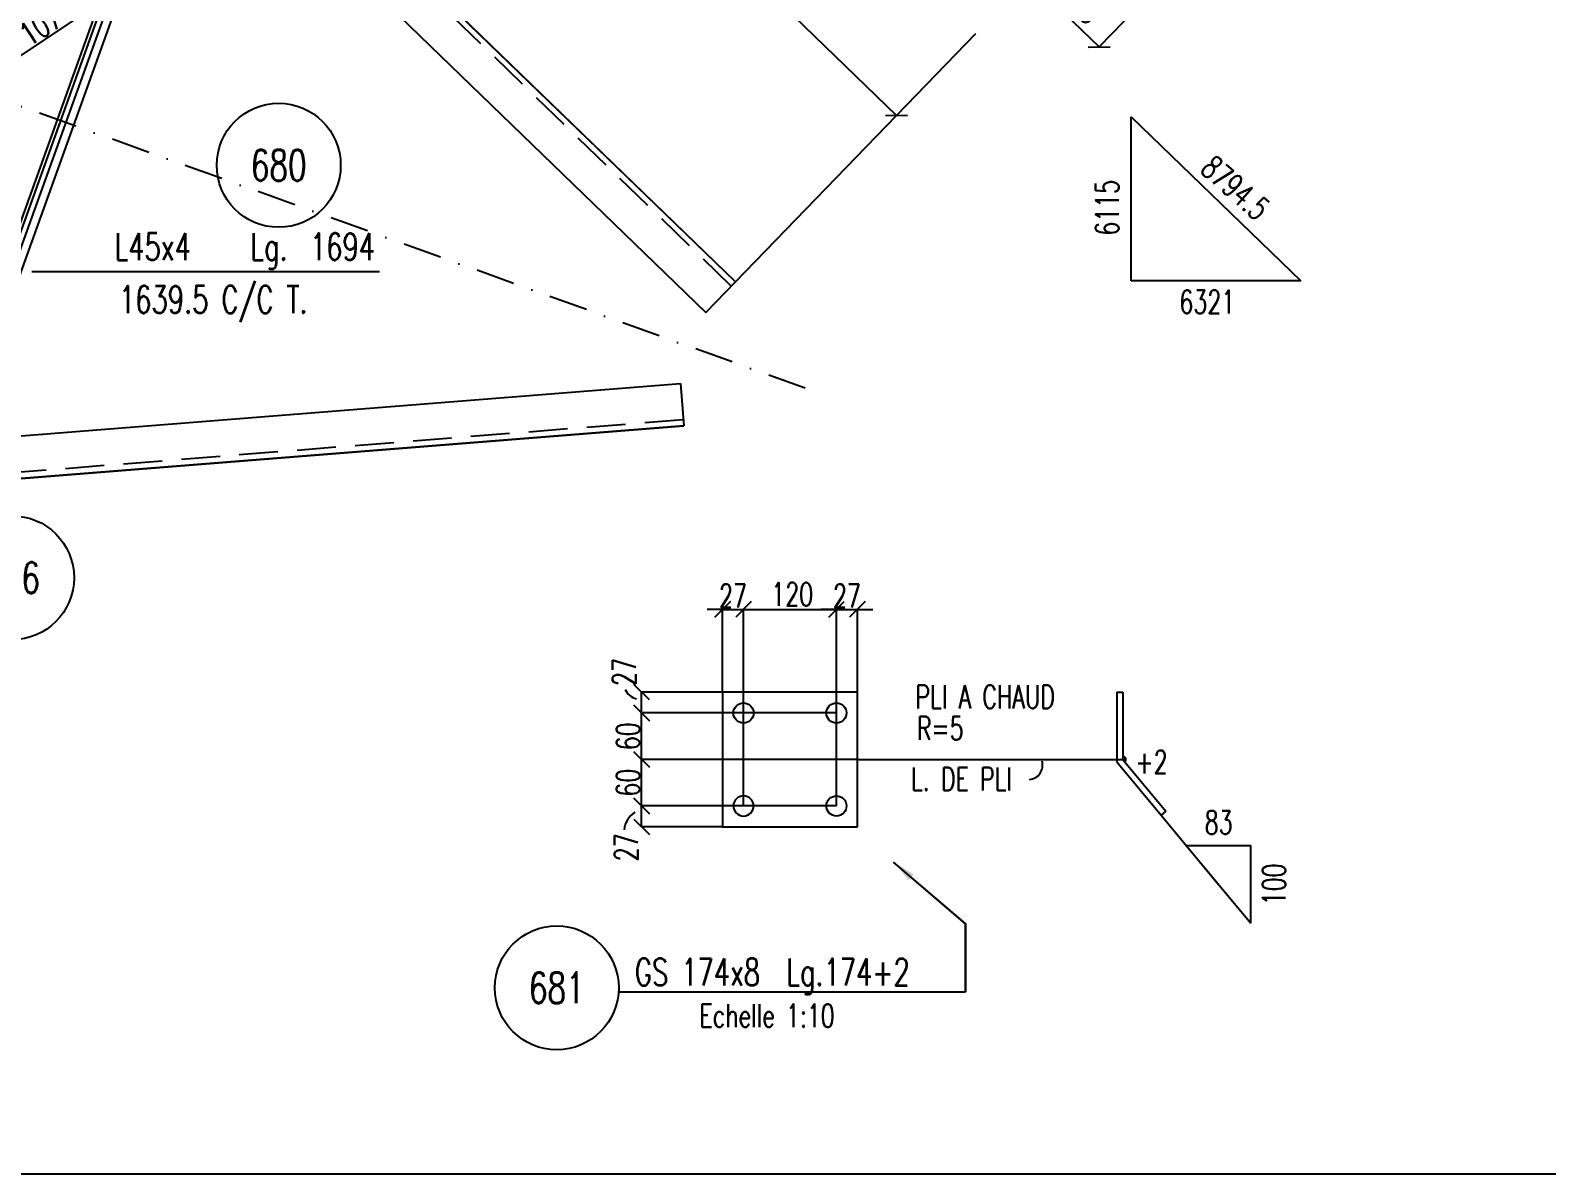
# Model space of a CAD drawing. Extents: x 650600 to 666820, y -4460 to 7020.
# Drawn here: x 656502 to 660417, y -4460 to -1508 of the extents above; entities that cross this region are included whole.
import ezdxf
from ezdxf.enums import TextEntityAlignment as Align

# ---------------------------------------------------------------- set-up
doc = ezdxf.new("R2010")
doc.units = 0
doc.header["$LTSCALE"] = 200
doc.header["$MEASUREMENT"] = 0
doc.linetypes.add('DASHDOT', pattern=[1, 0.5, -0.25, 0, -0.25])
doc.linetypes.add('DASHED', pattern=[0.75, 0.5, -0.25])
doc.layers.get('0').update_dxf_attribs({"linetype": 'CONTINUOUS'})
for name, color, linetype in [('ASSI', 6, 'CONTINUOUS'), ('BOLLINI_1', 7, 'CONTINUOUS'), ('FORI', 2, 'CONTINUOUS'), ('LINEA_ANG', 2, 'CONTINUOUS'), ('LINEE_PIASTRE', 2, 'CONTINUOUS'), ('LS', 7, 'CONTINUOUS'), ('MZ', 6, 'DASHDOT'), ('PIASTRE', 5, 'CONTINUOUS'), ('PIEGA', 4, 'CONTINUOUS'), ('PIEGA_C_3969_50', 7, 'CONTINUOUS'), ('QT_MPR', 7, 'CONTINUOUS'), ('TRAT-Y', 7, 'DASHED')]:
    doc.layers.add(name, color=color, linetype=linetype)
doc.styles.add('QUOTE', font='ROMANS8.SHX', dxfattribs={"width": 0.7})
doc.styles.add('RQL', font='ROMANS8.SHX', dxfattribs={"width": 0.7})
doc.styles.add('RS', font='ROMANS8.shx', dxfattribs={"width": 0.7})
doc.styles.get("Standard").update_dxf_attribs({"font": 'ROMANS8.SHX', "width": 0.7})
doc.dimstyles.new('TRATTO', dxfattribs={"dimscale": 0, "dimtxt": 60, "dimasz": 40, "dimexe": 0, "dimexo": 0, "dimgap": 5, "dimtad": 1, "dimrnd": 0.5, "dimdsep": 46, "dimtxsty": 'RS', "dimblk1": 'OBLIQUE', "dimblk2": 'OBLIQUE', "dimsah": 1, "dimcen": 0.09, "dimclrd": 2, "dimclre": 2, "dimclrt": 7, "dimadec": 0, "dimazin": 0, "dimtfac": 1, "dimtix": 1, "dimtmove": 2, "dimatfit": 3, "dimfxl": 1, "dimtolj": 1, "dimtzin": 0, "dimarcsym": 0})

# ---------------------------------------------------------------- blocks, each defined once
blk = doc.blocks.new('ASSE98')
blk.add_line((0, 0), (1, 0))
at = {"color": 7, "style": 'QUOTE', "width": 0.5, "flags": 1}
for tag, p in [('TI', (1.38308, 6.82731)), ('DI_S', (1.38308, 6.42178)), ('D_S', (1.38308, 6.02092)), ('E_S', (1.38308, 5.68065)), ('NFORI', (1.36454, 5.29792)), ('ALAR', (1.36349, 4.93246)), ('FAM', (1.3775, 4.54645)), ('ALA', (1.38308, 4.19257)), ('DISP2', (1.38308, 3.84971)), ('DISP1', (1.38308, 3.50686)), ('PINZAF', (1.38308, 3.164)), ('PINZAI', (1.38308, 2.82114)), ('TRP', (1.38308, 2.47829)), ('NP', (1.38308, 2.13543)), ('SV', (1.38308, 1.79257)), ('PESO', (1.38308, 1.44971)), ('QUA', (1.38308, 1.10686)), ('LUN', (1.38308, 0.764)), ('PROF', (1.38308, 0.42114)), ('POS', (1.38308, 0.07829))]:
    blk.add_attdef(tag, p, '', height=0.2, dxfattribs=at)
at = {"color": 7, "flags": 1}
for tag, p in [('LAV1', (3.07431, 6.82847)), ('LAV2', (3.07431, 6.49513)), ('LAV3', (3.07431, 6.1618)), ('LAV4', (3.07431, 5.82847)), ('LAV5', (3.07431, 5.49513)), ('LAV6', (3.07431, 5.1618)), ('LAV7', (3.07431, 4.82847)), ('LAV8', (3.07431, 4.49513)), ('LAV9', (3.07431, 4.1618)), ('LAV10', (3.07431, 3.82847))]:
    blk.add_attdef(tag, p, '', height=0.2, dxfattribs=at)
blk = doc.blocks.new('_OBLIQUE')
at = {"color": 0, "linetype": 'ByBlock'}
blk.add_line((-0.5, -0.5), (0.5, 0.5), dxfattribs=at)
blk = doc.blocks.new('*D117')
at = {"layer": 'QT_MPR', "color": 2, "lineweight": -2, "transparency": 16777216}
for p, q in [((659780.9, -611.3), (659060, -1356.4)), ((659982.4, -806.3), (659261.6, -1551.4)), ((659060, -1356.4), (659261.6, -1551.4))]:
    blk.add_line(p, q, dxfattribs=at)
at = {"layer": 'QT_MPR', "color": 2, "lineweight": -2, "transparency": 16777216, "xscale": 40, "yscale": 40, "zscale": 40}
for p, rotation in [((659060, -1356.4), 135.948976031042), ((659261.6, -1551.4), 315.948976031042)]:
    blk.add_blockref('_OBLIQUE', p, dxfattribs=dict(at, rotation=rotation))
at = {"layer": 'QT_MPR', "color": 7, "transparency": 16777216, "insert": (659195.1, -1419.8), "char_height": 60, "attachment_point": 5, "rotation": 315.949, "style": 'RS'}
blk.add_mtext('\\A1;280.5', dxfattribs=at)
blk = doc.blocks.new('*D130')
at = {"layer": 'QT_MPR', "color": 2, "lineweight": -2, "transparency": 16777216}
for p, q in [((656939.8, -902.9), (657397, -430.2)), ((657397, -430.2), (658738.6, -1728)), ((658323, -2157.6), (658738.6, -1728))]:
    blk.add_line(p, q, dxfattribs=at)
at = {"layer": 'QT_MPR', "color": 2, "lineweight": -2, "transparency": 16777216, "xscale": 40, "yscale": 40, "zscale": 40}
for p, rotation in [((657397, -430.2), 135.948976031042), ((658738.6, -1728), 315.948976031042)]:
    blk.add_blockref('_OBLIQUE', p, dxfattribs=dict(at, rotation=rotation))
at = {"layer": 'QT_MPR', "color": 7, "transparency": 16777216, "insert": (658092.1, -1054), "char_height": 60, "attachment_point": 5, "rotation": 315.949, "style": 'RS'}
blk.add_mtext('\\A1;1866.5', dxfattribs=at)
blk = doc.blocks.new('*D165')
at = {"layer": 'QT_MPR', "color": 2, "lineweight": -2, "transparency": 16777216}
for p, q in [((656798.4, -905.2), (657007.8, -1218.8)), ((657007.8, -1218.8), (656117.2, -1813.6)), ((655907.8, -1500), (656117.2, -1813.6))]:
    blk.add_line(p, q, dxfattribs=at)
at = {"layer": 'QT_MPR', "color": 2, "lineweight": -2, "transparency": 16777216, "xscale": 40, "yscale": 40, "zscale": 40}
for p, rotation in [((657007.8, -1218.8), 33.73839350001909), ((656117.2, -1813.6), 213.7383935000191)]:
    blk.add_blockref('_OBLIQUE', p, dxfattribs=dict(at, rotation=rotation))
at = {"layer": 'QT_MPR', "color": 7, "transparency": 16777216, "insert": (656543.1, -1487.1), "char_height": 60, "attachment_point": 5, "rotation": 33.7384, "style": 'RS'}
blk.add_mtext('\\A1;1071', dxfattribs=at)
blk = doc.blocks.new('xxx')
blk.add_circle((0, 0), 8)
at = {"color": 3, "style": 'RQL', "width": 0.7}
blk.add_attdef('POS', text='', height=4, dxfattribs=at).set_placement((0, 0), align=Align.MIDDLE)
at = {"color": 3, "style": 'RQL', "width": 0.7, "flags": 1}
blk.add_attdef('POS1', (-0.39, -5.42), '', height=2, dxfattribs=at)
at = {"style": 'RQL', "width": 0.7, "flags": 1}
blk.add_attdef('TIPO', (-0.39, -8.66), '', height=2, dxfattribs=at)
blk = doc.blocks.new('16')
blk.add_circle((0, 0), 1)
blk = doc.blocks.new('MRKR_98')
blk.add_point((0, 0))
at = {"color": 7, "style": 'QUOTE', "width": 0.5, "flags": 1}
for tag, p in [('TI', (3.7, 6.8)), ('NFORI', (3.7, 5.3)), ('AUX2', (3.7, 4.9)), ('FAM', (3.7, 4.5)), ('AUX1', (3.7, 4.2)), ('COMMESSA', (3.7, 3.8)), ('SPESSORE', (3.7, 2.5)), ('SV', (3.7, 1.8)), ('QUA', (3.7, 1.1)), ('DI_S', (3.7, 6.4)), ('D_S', (3.7, 6)), ('E_S', (3.7, 5.7)), ('MD', (3.7, 3.5)), ('MP', (3.7, 3.2)), ('LARGHEZZA', (3.7, 2.8)), ('NP', (3.7, 2.1)), ('PESO', (3.7, 1.4)), ('LUN', (3.7, 0.8)), ('PROF', (3.7, 0.4)), ('POS', (3.7, 0.1))]:
    blk.add_attdef(tag, p, '', height=0.2, dxfattribs=at)
at = {"color": 7, "flags": 1}
for tag, p in [('LAV1', (5.3, 6.9)), ('LAV2', (5.3, 6.5)), ('LAV3', (5.3, 6.2)), ('LAV4', (5.3, 5.9)), ('LAV5', (5.3, 5.5)), ('LAV6', (5.3, 5.2)), ('LAV7', (5.3, 4.9)), ('LAV8', (5.3, 4.5)), ('LAV9', (5.3, 4.2)), ('LAV10', (5.3, 3.9))]:
    blk.add_attdef(tag, p, '', height=0.2, dxfattribs=at)
blk = doc.blocks.new('*D171')
at = {"layer": 'LS', "color": 2, "lineweight": -2, "transparency": 16777216}
for p, q in [((658289.5, -3003.4), (658249.5, -3003.4)), ((658289.5, -3216.9), (658289.5, -3003.4)), ((658289.5, -3003.4), (658343.5, -3003.4)), ((658343.5, -3510.9), (658343.5, -3003.4)), ((658343.5, -3003.4), (658383.5, -3003.4))]:
    blk.add_line(p, q, dxfattribs=at)
at = {"layer": 'LS', "color": 2, "lineweight": -2, "transparency": 16777216, "xscale": 40, "yscale": 40, "zscale": 40}
blk.add_blockref('_OBLIQUE', (658289.5, -3003.4), dxfattribs=at)
at = {"layer": 'LS', "color": 2, "lineweight": -2, "transparency": 16777216, "xscale": 40, "yscale": 40, "zscale": 40, "rotation": 180.0000000000001}
blk.add_blockref('_OBLIQUE', (658343.5, -3003.4), dxfattribs=at)
at = {"layer": 'LS', "color": 7, "transparency": 16777216, "insert": (658316.5, -2968.4), "char_height": 60, "attachment_point": 5, "style": 'RS'}
blk.add_mtext('\\A1;27', dxfattribs=at)
blk = doc.blocks.new('*D172')
at = {"layer": 'LS', "color": 2, "lineweight": -2, "transparency": 16777216}
for p, q in [((658289.5, -3216.9), (658289.5, -3003.4)), ((658289.5, -3003.4), (658583.5, -3003.4)), ((658583.5, -3510.9), (658583.5, -3003.4))]:
    blk.add_line(p, q, dxfattribs=at)
at = {"layer": 'LS', "color": 2, "lineweight": -2, "transparency": 16777216, "xscale": 40, "yscale": 40, "zscale": 40, "rotation": 180.0000000000001}
blk.add_blockref('_OBLIQUE', (658289.5, -3003.4), dxfattribs=at)
at = {"layer": 'LS', "color": 2, "lineweight": -2, "transparency": 16777216, "xscale": 40, "yscale": 40, "zscale": 40}
blk.add_blockref('_OBLIQUE', (658583.5, -3003.4), dxfattribs=at)
at = {"layer": 'LS', "color": 7, "transparency": 16777216, "insert": (658469.3, -2964.4), "char_height": 60, "attachment_point": 5, "style": 'RS'}
blk.add_mtext('\\A1;120', dxfattribs=at)
blk = doc.blocks.new('*D173')
at = {"layer": 'LS', "color": 2, "lineweight": -2, "transparency": 16777216}
for p, q in [((658583.5, -3003.4), (658543.5, -3003.4)), ((658583.5, -3510.9), (658583.5, -3003.4)), ((658583.5, -3003.4), (658637.5, -3003.4)), ((658637.5, -3216.9), (658637.5, -3003.4)), ((658637.5, -3003.4), (658677.5, -3003.4))]:
    blk.add_line(p, q, dxfattribs=at)
at = {"layer": 'LS', "color": 2, "lineweight": -2, "transparency": 16777216, "xscale": 40, "yscale": 40, "zscale": 40}
blk.add_blockref('_OBLIQUE', (658583.5, -3003.4), dxfattribs=at)
at = {"layer": 'LS', "color": 2, "lineweight": -2, "transparency": 16777216, "xscale": 40, "yscale": 40, "zscale": 40, "rotation": 180.0000000000001}
blk.add_blockref('_OBLIQUE', (658637.5, -3003.4), dxfattribs=at)
at = {"layer": 'LS', "color": 7, "transparency": 16777216, "insert": (658610.5, -2968.4), "char_height": 60, "attachment_point": 5, "style": 'RS'}
blk.add_mtext('\\A1;27', dxfattribs=at)
blk = doc.blocks.new('*D174')
at = {"layer": 'LS', "color": 2, "lineweight": -2, "transparency": 16777216}
for p, q in [((658583.5, -3510.9), (658080.5, -3510.9)), ((658080.5, -3564.9), (658080.5, -3510.9)), ((658289.5, -3564.9), (658080.5, -3564.9))]:
    blk.add_line(p, q, dxfattribs=at)
at = {"layer": 'LS', "color": 2, "lineweight": -2, "transparency": 16777216, "xscale": 40, "yscale": 40, "zscale": 40}
for p, rotation in [((658080.5, -3510.9), 90), ((658080.5, -3564.9), 270)]:
    blk.add_blockref('_OBLIQUE', p, dxfattribs=dict(at, rotation=rotation))
at = {"layer": 'LS', "color": 7, "transparency": 16777216, "insert": (658040.7, -3617.7), "char_height": 60, "attachment_point": 5, "rotation": 90, "style": 'RS'}
blk.add_mtext('\\A1;27', dxfattribs=at)
blk = doc.blocks.new('*D175')
at = {"layer": 'LS', "color": 2, "lineweight": -2, "transparency": 16777216}
for p, q in [((658343.5, -3390.9), (658080.5, -3390.9)), ((658080.5, -3510.9), (658080.5, -3390.9)), ((658343.5, -3510.9), (658080.5, -3510.9))]:
    blk.add_line(p, q, dxfattribs=at)
at = {"layer": 'LS', "color": 2, "lineweight": -2, "transparency": 16777216, "xscale": 40, "yscale": 40, "zscale": 40}
for p, rotation in [((658080.5, -3390.9), 90), ((658080.5, -3510.9), 270)]:
    blk.add_blockref('_OBLIQUE', p, dxfattribs=dict(at, rotation=rotation))
at = {"layer": 'LS', "color": 7, "transparency": 16777216, "insert": (658045.5, -3450.9), "char_height": 60, "attachment_point": 5, "rotation": 90, "style": 'RS'}
blk.add_mtext('\\A1;60', dxfattribs=at)
blk = doc.blocks.new('*D176')
at = {"layer": 'LS', "color": 2, "lineweight": -2, "transparency": 16777216}
for p, q in [((658583.5, -3270.9), (658080.5, -3270.9)), ((658080.5, -3390.9), (658080.5, -3270.9)), ((658343.5, -3390.9), (658080.5, -3390.9))]:
    blk.add_line(p, q, dxfattribs=at)
at = {"layer": 'LS', "color": 2, "lineweight": -2, "transparency": 16777216, "xscale": 40, "yscale": 40, "zscale": 40}
for p, rotation in [((658080.5, -3270.9), 90), ((658080.5, -3390.9), 270)]:
    blk.add_blockref('_OBLIQUE', p, dxfattribs=dict(at, rotation=rotation))
at = {"layer": 'LS', "color": 7, "transparency": 16777216, "insert": (658045.5, -3330.9), "char_height": 60, "attachment_point": 5, "rotation": 90, "style": 'RS'}
blk.add_mtext('\\A1;60', dxfattribs=at)
blk = doc.blocks.new('*D177')
at = {"layer": 'LS', "color": 2, "lineweight": -2, "transparency": 16777216}
for p, q in [((658289.5, -3216.9), (658080.5, -3216.9)), ((658080.5, -3270.9), (658080.5, -3216.9)), ((658343.5, -3270.9), (658080.5, -3270.9))]:
    blk.add_line(p, q, dxfattribs=at)
at = {"layer": 'LS', "color": 2, "lineweight": -2, "transparency": 16777216, "xscale": 40, "yscale": 40, "zscale": 40}
for p, rotation in [((658080.5, -3216.9), 90), ((658080.5, -3270.9), 270)]:
    blk.add_blockref('_OBLIQUE', p, dxfattribs=dict(at, rotation=rotation))
at = {"layer": 'LS', "color": 7, "transparency": 16777216, "insert": (658035.2, -3164.9), "char_height": 60, "attachment_point": 5, "rotation": 90, "style": 'RS'}
blk.add_mtext('\\A1;27', dxfattribs=at)
blk = doc.blocks.new('LPIEGA')
at = {"color": 0, "linetype": 'ByBlock'}
blk.add_line((0, 0), (1, 0), dxfattribs=at)
at = {"color": 0}
for tag, p in [('VUOTO3', (1, 13)), ('VUOTO2', (1, 11)), ('VUOTO1', (1, 9))]:
    blk.add_attdef(tag, p, '', height=1, dxfattribs=at)
at = {"color": 0, "flags": 1}
for tag, p in [('ANG_PIE', (1, 7)), ('INC_PIE', (1, 5)), ('CF', (1, 3)), ('RAGGIO', (1, 1))]:
    blk.add_attdef(tag, p, '', height=1, dxfattribs=at)

msp = doc.modelspace()

# ---------------------------------------------------------------- linework, layer by layer
at = {"layer": 'LINEA_ANG'}
for p, q in [((658323.038, -2157.566), (652271.408, 3696.849)), ((652194.925, 3617.79), (658246.555, -2236.625)), ((656857.738, -941.558), (656284.991, -2535.797)), ((656327.341, -2551.011), (656900.088, -956.773)), ((658246.555, -2236.625), (658323.038, -2157.566)), ((650813.683, -3003.619), (658180.615, -2420.169)), ((658180.615, -2420.169), (658189.299, -2529.826)), ((658189.299, -2529.826), (650822.368, -3113.276))]:
    msp.add_line(p, q, dxfattribs=at)
at = {"layer": 'LINEA_ANG', "color": 2}
msp.add_line((656865.737, -944.432), (656292.99, -2538.671), dxfattribs=at)
at = {"layer": 'LINEE_PIASTRE'}
for p, q in [((658637.479, -3216.89), (658289.479, -3216.89)), ((658289.479, -3216.89), (658289.479, -3564.89)), ((658637.479, -3564.89), (658637.479, -3216.89)), ((659307.308, -3216.89), (659307.308, -3396.665)), ((659307.308, -3216.89), (659323.308, -3216.89)), ((659323.308, -3216.89), (659323.308, -3390.89)), ((659307.308, -3396.665), (659422.125, -3534.998)), ((659323.308, -3390.89), (659434.436, -3524.78)), ((659434.436, -3524.78), (659422.125, -3534.998)), ((658289.479, -3564.89), (658637.479, -3564.89))]:
    msp.add_line(p, q, dxfattribs=at)
at = {"layer": 'LINEE_PIASTRE', "const_width": 9.75}
msp.add_lwpolyline([(659323.308, -3385.765, -0.41421356), (659328.433, -3390.89, -0.22310195), (659326.581, -3394.834, -0.22310195)], format="xyb", dxfattribs=at)
at = {"layer": 'LS', "color": 2}
msp.add_line((658738.565, -1728.04), (658943.405, -1516.301), dxfattribs=at)
at = {"layer": 'LS', "color": 6}
for p, q in [((659344.429, -1731.393), (659782.819, -2155.496)), ((659344.429, -2155.496), (659344.429, -1731.393)), ((657403.784, -2131.865), (656505.847, -2131.865)), ((659782.819, -2155.496), (659344.429, -2155.496)), ((658637.479, -3390.89), (659323.308, -3390.89)), ((659422.125, -3534.998), (659570.305, -3713.528)), ((658916.808, -3815.368), (658731.066, -3656.198)), ((658916.808, -3991.095), (658916.808, -3815.368)), ((658020.987, -3991.095), (658916.808, -3991.095))]:
    msp.add_line(p, q, dxfattribs=at)
at = {"layer": 'LS', "color": 8}
msp.add_lwpolyline([(650600.201, 7019.728), (650600.201, -4460.272), (663320.201, -4460.272), (663320.201, -2860.272), (666820.201, -2860.272), (666820.201, 7019.728), (650600.201, 7019.728)], close=True, dxfattribs=at)
at = {"layer": 'LS', "color": 6}
msp.add_lwpolyline([(659653.305, -3813.528), (659653.305, -3613.528), (659487.305, -3613.528)], close=True, dxfattribs=at)
msp.add_lwpolyline([(658776.626, -3695.24), (658916.808, -3815.368), (658916.808, -3991.095)], dxfattribs=at)
for centre, radius, start, end in [((658075.763, -3193.699), 41.37, 203.812174, 257.961759), ((659078.189, -3405.114), 37.782, 275.919887, 15.152947), ((658090.382, -3575.91), 55.019, 119.010823, 176.16849)]:
    msp.add_arc(centre, radius, start, end, dxfattribs=at)
msp.add_solid([(658783.133, -3687.647), (658731.066, -3656.198), (658770.119, -3702.834)], dxfattribs=at)
at = {"layer": 'MZ'}
msp.add_line((658502.762, -2432.287), (650691.755, 373.901), dxfattribs=at)
at = {"layer": 'PIEGA', "color": 6}
msp.add_line((658637.479, -3390.89), (658289.479, -3390.89), dxfattribs=at)
at = {"layer": 'TRAT-Y'}
for p, q in [((658311.913, -2169.065), (652260.283, 3685.35)), ((658188.036, -2513.876), (650821.104, -3097.326))]:
    msp.add_line(p, q, dxfattribs=at)

# ---------------------------------------------------------------- block references
at = {"layer": 'ASSI', "xscale": 8419.999999999998, "zscale": 8419.999999999998, "rotation": 135.9489760310421}
msp.add_blockref('ASSE98', (658323.038, -2157.566), dxfattribs=at)
at = {"layer": 'ASSI'}
ref = msp.add_blockref('ASSE98', (654101.727, -2706.272), dxfattribs=dict(at, xscale=3270, zscale=3270, rotation=33.73839350001908))
ref.add_attrib('PROF', 'L60x4', (655137.281, -1916.287), dxfattribs={"layer": '0', "color": 2, "height": 70, "rotation": 33.738394, "style": 'QUOTE', "width": 0.7})
ref.add_attrib('LUN', '3270', (655557.119, -1635.883), dxfattribs={"layer": '0', "color": 2, "height": 70, "rotation": 33.738394, "style": 'QUOTE', "width": 0.7})
ref.add_attrib('PESO', '3216 C/C T.E.', (655346.696, -2060.822), dxfattribs={"layer": '0', "color": 2, "height": 70, "rotation": 33.738394, "style": 'QUOTE', "width": 0.7})
ref.add_attrib('SV', 'Lg.', (655428.945, -1721.489), dxfattribs={"layer": '0', "color": 2, "height": 70, "rotation": 33.738394, "style": 'QUOTE', "width": 0.7})
ref = msp.add_blockref('ASSE98', (656879.383, -949.334), dxfattribs=dict(at, xscale=1694, zscale=1694, rotation=250.2386325891786))
ref.add_attrib('PROF', 'L45x4', (656719.103, -2102.066), dxfattribs={"layer": '0', "color": 2, "height": 70, "style": 'QUOTE', "width": 0.7})
ref.add_attrib('LUN', '1694', (657223.969, -2102.066), dxfattribs={"layer": '0', "color": 2, "height": 70, "style": 'QUOTE', "width": 0.7})
ref.add_attrib('PESO', '1639.5 C/C T.', (656730.859, -2238.26), dxfattribs={"layer": '0', "color": 2, "height": 70, "style": 'QUOTE', "width": 0.7})
ref.add_attrib('SV', 'Lg.', (657069.836, -2102.066), dxfattribs={"layer": '0', "color": 2, "height": 70, "style": 'QUOTE', "width": 0.7})
at = {"layer": 'ASSI', "xscale": 7390, "rotation": 4.528289147311938}
msp.add_blockref('ASSE98', (650822.731, -3113.247), dxfattribs=at)
at = {"layer": 'BOLLINI_1'}
for p, xscale, yscale, zscale, values in [((657143.297, -1856.832), 19.99799999950235, 19.99799999950235, 19.99799999950235, {'POS': '680'}), ((656454.958, -2921.781), 19.9999999995, 19.9999999995, 19.9999999995, {'POS': '656'}), ((657861.339, -3980.482), 19.9999999995, 19.9999999995, 19.9999999995, {'POS': '681'})]:
    msp.add_blockref('xxx', p, dxfattribs=dict(at, xscale=xscale, yscale=yscale, zscale=zscale)).add_auto_attribs(values)
at = {"layer": 'FORI', "yscale": 26, "zscale": 26}
for p, xscale, rotation in [((658343.479, -3270.89), 26, 44.99999999835904), ((658583.479, -3270.89), 26, 44.99999999835904), ((658343.479, -3510.89), -26, 95.76333638669469), ((658583.479, -3510.89), 26, 264.2366636099999)]:
    msp.add_blockref('16', p, dxfattribs=dict(at, xscale=xscale, rotation=rotation))
at = {"layer": 'PIASTRE'}
ref = msp.add_blockref('MRKR_98', (658289.479, -3564.89), dxfattribs=dict(at, xscale=2, yscale=2, zscale=2))
ref.add_attrib('PROF', 'GS 174x8  Lg.174+2', (658062.955, -3974.763), dxfattribs={"layer": '0', "color": 2, "height": 70, "style": 'RS', "width": 0.7})
at = {"layer": 'PIEGA_C_3969_50'}
ref = msp.add_blockref('LPIEGA', (658637.479, -3390.89), dxfattribs=dict(at, xscale=348, zscale=348, rotation=180))
ref.add_attrib('RAGGIO', 'R=5', (658791.182, -3340.213), dxfattribs={"layer": '0', "color": 7, "height": 60, "style": 'RS', "width": 0.7})
ref.add_attrib('CF', 'PLI A CHAUD', (658787.523, -3258.941), dxfattribs={"layer": '0', "color": 7, "height": 60, "style": 'RS', "width": 0.7})
ref.add_attrib('INC_PIE', '+2', (659355.728, -3427.411), dxfattribs={"layer": '0', "color": 7, "height": 60, "style": 'RS', "width": 0.7})

# ---------------------------------------------------------------- texts
at = {"color": 7, "style": 'RS', "width": 0.7}
msp.add_text('L. DE PLI', height=60, dxfattribs=at).set_placement((658775.841, -3471.286))
at = {"layer": 'LS', "color": 7, "style": 'RS', "width": 0.7}
for s, rotation, p in [('8794.5', 318.633245, (659519.384, -1872.026)), ('6115', 90, (659312.723, -2038.502))]:
    msp.add_text(s, height=60, rotation=rotation, dxfattribs=at).set_placement(p)
for s, p in [('6321', (659469.204, -2239.368)), ('Echelle 1:10', (658229.896, -4082.394))]:
    msp.add_text(s, height=60, dxfattribs=at).set_placement(p)
msp.add_text('83', height=60, dxfattribs=at).set_placement((659570.305, -3553.528), align=Align.MIDDLE)
msp.add_text('100', height=60, rotation=90, dxfattribs=at).set_placement((659713.305, -3713.528), align=Align.MIDDLE)

# ---------------------------------------------------------------- dimensions: what is measured, and where the dimension line sits
at = {"layer": 'LS'}
for base, p1, p2, picture, middle in [((658343.479, -3003.392), (658289.479, -3216.89), (658343.479, -3510.89), '*D171', (658316.479, -2968.392)), ((658637.479, -3003.392), (658583.479, -3510.89), (658637.479, -3216.89), '*D173', (658610.479, -2968.392))]:
    dim = msp.add_linear_dim(base=base, p1=p1, p2=p2, text='27', dimstyle='TRATTO', override={"dimscale": 1}, dxfattribs=at)
    dim.commit()
    dim.dimension.update_dxf_attribs({"geometry": picture, "text_midpoint": middle})
dim = msp.add_linear_dim(base=(658583.479, -3003.392), p1=(658289.479, -3216.89), p2=(658583.479, -3510.89), text='120', dimstyle='TRATTO', override={"dimscale": 1}, dxfattribs=at)
dim.commit()
dim.dimension.update_dxf_attribs({"geometry": '*D172', "text_midpoint": (658469.262, -2964.434), "dimtype": 128})
for base, p1, p2, picture, middle in [((658080.503, -3216.89), (658343.479, -3270.89), (658289.479, -3216.89), '*D177', (658035.206, -3164.866)), ((658080.503, -3510.89), (658289.479, -3564.89), (658583.479, -3510.89), '*D174', (658040.684, -3617.727))]:
    dim = msp.add_linear_dim(base=base, p1=p1, p2=p2, angle=90, text='27', dimstyle='TRATTO', override={"dimscale": 1}, dxfattribs=at)
    dim.commit()
    dim.dimension.update_dxf_attribs({"geometry": picture, "text_midpoint": middle, "dimtype": 128})
for base, p1, p2, picture, middle in [((658080.503, -3270.89), (658343.479, -3390.89), (658583.479, -3270.89), '*D176', (658045.503, -3330.89)), ((658080.503, -3390.89), (658343.479, -3510.89), (658343.479, -3390.89), '*D175', (658045.503, -3450.89))]:
    dim = msp.add_linear_dim(base=base, p1=p1, p2=p2, angle=90, text='60', dimstyle='TRATTO', override={"dimscale": 1}, dxfattribs=at)
    dim.commit()
    dim.dimension.update_dxf_attribs({"geometry": picture, "text_midpoint": middle})
at = {"layer": 'QT_MPR'}
for base, p1, p2, angle, text, picture, middle in [((658738.565, -1728.04), (656939.784, -902.872), (658323.038, -2157.566), 315.948976, '1866.5', '*D130', (658092.133, -1053.977)), ((659261.605, -1551.419), (659780.853, -611.312), (659982.425, -806.316), 315.948976, '280.5', '*D117', (659195.064, -1419.813)), ((656117.234, -1813.593), (656798.382, -905.215), (655907.803, -1500.02), 33.738394, '1071', '*D165', (656543.084, -1487.085))]:
    dim = msp.add_linear_dim(base=base, p1=p1, p2=p2, angle=angle, text=text, dimstyle='TRATTO', override={"dimscale": 1}, dxfattribs=at)
    dim.commit()
    dim.dimension.update_dxf_attribs({"geometry": picture, "text_midpoint": middle, "dimtype": 128})

doc.saveas('drawing.dxf')
